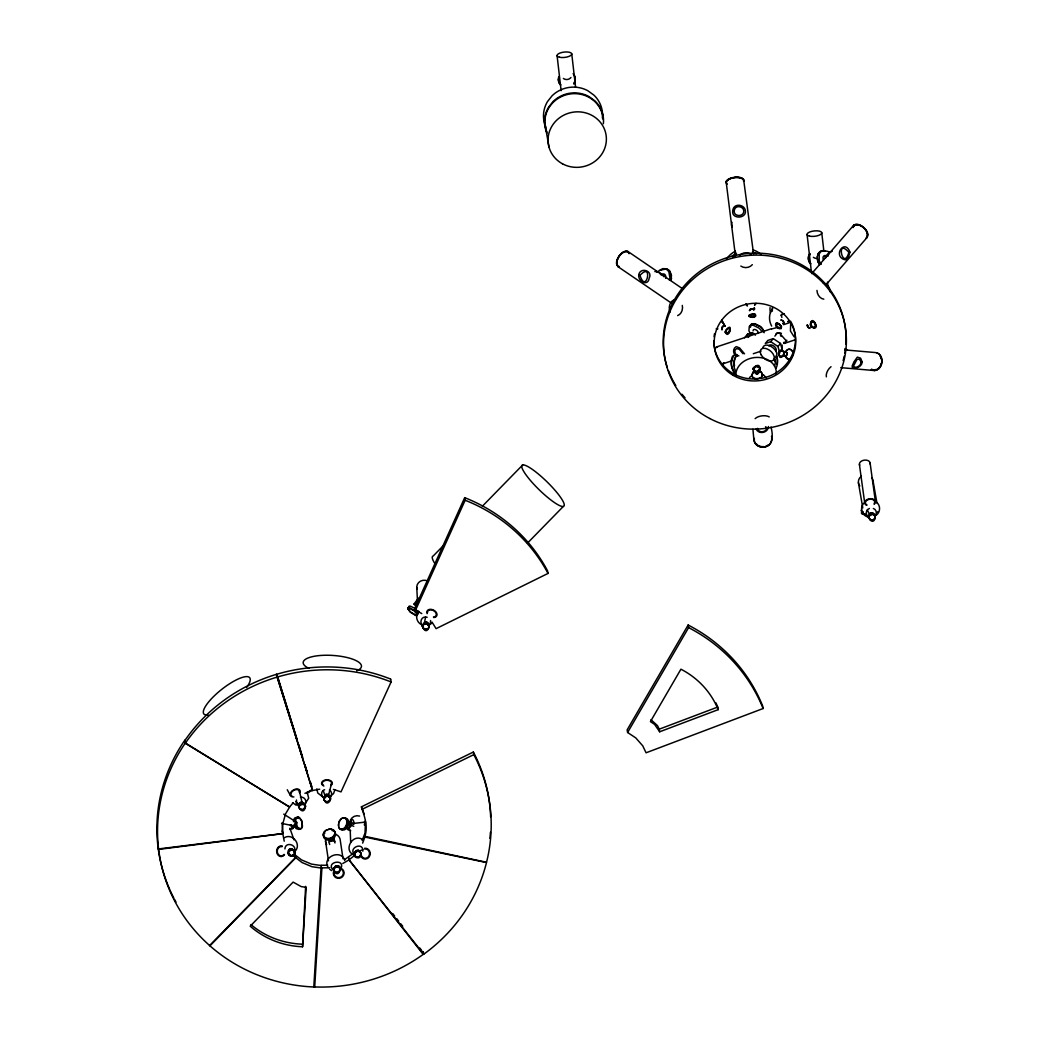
<?xml version="1.0" encoding="UTF-8"?>
<svg xmlns="http://www.w3.org/2000/svg" width="1039" height="1039" viewBox="0 0 1039 1039"><rect width="100%" height="100%" fill="white"/><g stroke="black" fill="none" stroke-linecap="round" stroke-linejoin="round"><path stroke-width="1.5" d="M817.329 256.659L817.706 260.958A8.26 6.52 74.1 0 0 819.758 264.542M807.381 325.116C806.407 323.61 809.939 330.337 810.264 327.856M338.389 824.083L338.766 827.122A7.221 4.559 -66.8 0 0 341.104 829.564C345.662 829.901 348.195 824.07 347.052 820.226A7.221 4.559 -66.8 0 0 344.714 817.784L342.156 818.174M338.493 825.745L339.285 821.148L341.324 818.797M754.522 372.014L754.704 370.949M759.275 371.494L758.847 370.572L759.288 371.533M771.029 427.016C772.834 433.99 774.016 446.095 764.003 446.991C759.028 447.822 753.067 443.913 753.989 438.445M303.895 804.576L303.063 802.55L301.414 802.264A2.442 2.286 -13.3 0 0 299.492 803.654L299.31 804.212M753.431 369.533C752.768 365.65 759.626 364.845 759.925 368.741M757.769 373.598C756.782 374.871 751.95 369.027 755.95 373.728A2.442 2.156 -5.2 0 0 758.327 373.443L759.262 371.962M759.899 368.481L759.236 370.754L757.028 371.832M807.706 326.662L807.394 324.895M869.461 514.136L869.422 515.851M337.818 866.136L335.545 866.279L334.389 868.266L335.013 866.539A2.442 2.351 -8.7 0 1 337.311 865.851L338.818 866.955L337.078 865.955M869.435 508.487C865.422 509.655 865.123 515.812 869.201 517.097C861.682 516.76 858.656 506.123 865.214 502.162M868.786 516.799L869.981 519.682M875.267 517.708L875.267 516.773M296.505 800.004L296.219 803.822L298.803 806.277M810.342 324.285C810.797 317.22 819.667 325.856 813.719 327.792M299.726 805.835L299.414 803.537A2.442 2.286 -13.3 0 1 301.323 802.147L301.946 802.134M303.998 804.108L303.946 804.134M324.558 796.887L325.324 794.796M780.588 320.012L782.51 320.57A2.442 1.338 41 0 1 783.913 322.376L782.964 323.661L783.744 323.454M425.73 621.919L423.483 623.997M670.934 280.283A8.26 6.689 -87.6 0 0 671.454 278.257L670.311 272.049A8.143 6.585 -87.6 0 0 665.973 268.737L662.804 268.646L659.518 270.257A8.611 6.974 -87.6 0 0 658.219 271.789L657.038 272.283M299.115 807.381L299.102 806.42M305.453 806.173L305.219 807.9L303.401 809.576M329.155 797.212L329.285 796.51M302.57 946.763L306.18 887.332L301.206 886.605L293.128 882.111L250.204 926.178A83.484 79.211 -9.9 0 0 302.57 946.763L305.622 886.345M327.675 865.175L321.207 865.292L313.804 986.907A166.967 158.435 -9.9 0 0 423.198 954.399L422.743 951.802M750.366 327.337L751.054 324.817A7.818 4.637 39.5 0 1 755.015 323.778L760.288 326.402A8.26 4.909 39.5 0 1 763.782 331.142L764.133 332.727M753.119 330.844L753.158 330.311A2.974 1.766 39.5 0 1 754.885 329.48L756.249 330.012A3.13 1.857 39.5 0 1 758.223 332.285L758.314 333.415M721.793 329.116C722.534 332.337 720.884 325.077 724.949 325.882M422.561 626.66L422.613 625.699M428.873 627.4L428.925 626.439M783.848 322.389L783.029 323.661M293.53 821.667L293.686 820.239A7.221 3.779 73.3 0 1 295.453 817.602L298.245 818.446M424.561 622.244L425.574 617.036L427.159 617.283M334.35 868.149L334.688 867.136M807.368 325.09L807.576 326.324M768.457 426.497C768.211 432.834 758.782 434.938 756.106 428.977M786.939 353.818L786.523 355.247M333.701 869.812C333.493 866.24 339.208 865.201 340.091 868.708M340.182 869.331L339.285 871.643M792.991 353.948L792.822 355.26C794.783 350.559 787.887 346.377 785.887 351.818M783.887 354.507L783.951 352.572M781.094 327.843L779.769 324.817L776.575 323.48M781.471 326.999C780.419 330.857 774.042 325.817 776.471 323.35M347.714 822.407L348.455 822.109L351.065 825.2L350.909 826.2L348.026 829.616L346.286 827.564M852.915 227.541L853.837 225.099C860.214 222.32 870.085 231.139 866.929 237.645L825.68 285.167M288.491 850.811C293.764 844.343 298.751 857.798 290.491 856.162C286.309 855.331 287.751 847.097 292.011 848.993A2.442 2.325 -18 0 1 293.037 850.422M753.769 310.116L754.21 307.609C756.73 311.999 749.132 306.596 749.651 310.674M783.99 322.817L783.874 323.22M288.439 852.577L290.05 849.837L293.219 850.149M294.544 853.707L294.271 851.175M284.907 848.928C285.322 840.837 298.219 845.11 293.985 851.772M771.548 328.986L776.886 327.584M355.546 852.435L355.948 851.305M722.365 322.622L721.637 320.194L725.001 326.22M725.3 332.441L726.248 329.908L728.82 327.61M324.09 798.004L324.012 799.692M323.96 798.939L324.467 797.329M330.324 799.965L330.454 799.03M334.987 789.627L333.493 793.666L329.96 796.523M354.572 854.175L355.117 852.474M362.832 851.188C363.377 840.811 346.948 848.564 355.143 854.824M757.626 428.341L757.509 428.873C758.951 433.393 766.587 432.367 767.016 427.717L765.548 426.756M735.508 256.451L726.105 181.474C730.365 177.201 738.469 176.072 743.599 179.344L753.6 254.165M743.755 181.241L743.989 180.254M817.277 256.841L817.784 254.685A8.143 6.429 74.1 0 1 821.446 250.906L824.914 250.957M749.197 315.324C751.457 319.713 759.873 312.57 751.418 314.116C742.729 317.402 759.171 318.934 755.132 314.285L749.106 315.401M328.506 795.277L331.61 783.445M790.627 324.454L790.419 330.973L794.056 336.753M868.812 516.967C869.046 514.084 873.046 513.474 874.695 515.526M875.033 518.448L875.241 517.539M299.154 806.615L299.362 805.667M305.414 806.952L302.583 809.81L300.245 809.303L299.258 807.926M323.83 832.551L323.285 834.07A7.221 5.195 -18.8 0 0 324.402 837.564C327.856 840.564 334.116 838.395 335.103 833.953A7.221 5.195 -18.8 0 0 333.974 830.46L331.363 829.122M754.405 371.157C743.885 382.378 771.47 379.832 759.288 370.702M783.575 355.429L783.848 354.416M786.653 355.013L786.731 352.598L785.172 351.52M753.444 368.819L756.327 366.429L759.73 368.053M759.886 369.183L757.002 371.572L753.6 369.949M761.847 376.274L761.912 372.975L760.353 371.222M754.535 371.585C753.054 370.468 750.314 376.988 753.963 378.131M362.169 840.538L364.442 834.473M362.624 843.123L364.897 837.07L365.416 821.693M723.949 325.636L724.91 325.843L722.391 321.415L722.417 322.363M422.626 625.881L422.886 624.984M428.588 628.127L428.86 627.218M427.925 625.205L427.99 623.621A2.442 2.299 -3.9 0 0 427.73 623.088M338.857 822.667L340.298 819.862M334.077 868.149L333.818 870.578M340.091 870.111L337.831 872.5L334.649 871.721M774.873 336.142L777.328 332.987L779.666 333.298L785.705 340.169L786.198 341.662L784.939 342.61A6.754 4.013 39.5 0 0 785.887 342.091M423.73 623.088L423.483 623.751M432.016 622.075L436.094 628.66L548.008 573.424L547.553 570.827A166.967 158.435 -9.9 0 0 464.693 497.655L415.055 607.672L415.509 610.27L421.769 613.568M415.509 610.27L465.147 500.253L464.693 497.655M869.292 514.695L869.786 513.643M722.209 327.376L721.702 328.688A2.442 1.286 -55.7 0 1 722.663 326.584L724.91 325.843M786.874 353.208L785.64 351.585M288.582 851.785L291.66 849.655M294.492 853.551C294.063 856.357 289.725 856.565 288.751 853.993M573.879 83.536L574.84 81.613A8.143 8 -1.7 0 0 574.372 75.405L573.125 73.652M573.892 83.977L574.853 82.055A8.143 8 -1.7 0 0 574.385 75.834M809.758 253.542L808.797 255.464A8.143 8 -1.7 0 0 809.277 261.685L810.784 263.75M809.771 253.984L808.81 255.906A8.143 8 -1.7 0 0 809.29 262.127L810.524 263.88M809.134 256.101L810.056 254.256M354.741 853.37C355.364 850.707 359.559 850.097 360.559 852.785M360.676 854.98L359.741 856.5M360.299 855.876L360.806 853.37M749.911 326.103L750.509 324.947A8.143 4.831 39.5 0 1 754.639 323.856L760.132 326.584A8.611 5.117 39.5 0 1 763.769 331.532M330.298 799.77C329.675 802.459 325.298 802.744 324.259 800.199M688.143 625.023L627.14 729.885L627.595 732.482L635.803 737.924L642.738 745.833L646.076 752.794L763.094 708.533L762.639 705.936A166.967 158.435 -9.9 0 0 688.143 625.023L688.597 627.621A166.967 158.435 -9.9 0 1 763.094 708.533M627.595 732.482L688.597 627.621M783.575 355.208C777.159 363.78 777.536 343.974 783.679 351.974M749.366 310.414L751.872 308.96M299.401 805.848L299.803 804.965M304.765 804.628C307.726 801.563 304.492 796.329 300.44 797.29M869.059 516.214L871.708 514.396M875.254 515.617C877.345 513.357 876.241 509.422 873.344 508.474M875.007 518.279L873.215 520.058L871.5 520.097M323.7 832.784L324.597 831.395M324.129 834.005L324.921 832.797M749.379 378.053L750.613 376.287M324.636 795.757L325.843 794.471A2.442 2.286 -8.3 0 1 326.428 794.277M295.608 822.784L295.31 823.174A2.182 0.987 -66.7 0 0 294.634 825.135L294.738 825.875A1.922 0.857 -66.7 0 0 295.686 825.914L296.284 825.213A2.182 0.987 -66.7 0 0 296.946 823.252L296.855 822.524A1.922 0.857 -66.7 0 0 295.907 822.472L295.725 819.823A6.935 3.636 73.3 0 1 297.427 817.303L298.284 817.186M722.378 327.09L723.079 326.246M414.886 605.205L414.029 604.036L418.431 598.1M414.029 604.036L416.249 603.724L418.003 601.36M418.899 611.4C414.886 615.231 416.522 622.296 421.405 624.569M422.899 625.166L424.73 623.582L427.185 624.036M428.12 628.738L428.575 627.933M289.621 829.473L292.738 828.59L294.219 826.68M340.221 869.747C347.61 857.513 323.311 861.786 334.09 870.786M310.596 790.237L306.973 793.523M744.573 337.753L747.522 334.168L752.171 332.597L753.366 333.272A5.494 3.26 39.5 0 1 755.405 335.155M748.236 337.389L752.171 332.597M773.276 338.61L767.808 340.428L765.288 343.48L770.756 341.675L773.276 338.61L780.497 343.441L782.25 350.078M779.731 353.143L777.977 346.507L780.497 343.441M294.154 854.279L291.414 855.681L289.232 854.668M294.531 851.707C302.154 845.369 292.946 832.759 284.504 837.642M293.271 802.666L289.582 806.952L185.228 743.236L184.773 740.651A166.967 158.435 -9.9 0 1 276.322 674.376L297.102 740.365M825.524 258.192L825.317 256.815L829.421 252.061L832.265 251.256M811.706 273.621L853.837 225.099M324.597 789.718C320.363 790.939 320.726 797.368 324.947 798.238M333.324 837.369L334.026 840.161L333.376 840.863L328.74 841.72L329.701 844.525M324.493 797.51C325.739 795.069 329.973 795.731 330.428 798.471M329.96 797.264C332.402 795.471 332.09 791.432 329.402 790.03M329.921 800.446L326.986 801.783L324.739 800.822M786.523 350.74L787.406 349.857M783.159 355.909L780.432 356.858M295.816 857.72L209.956 945.854A166.967 158.435 -9.9 0 0 314.7 987.024L321.908 868.149L311.973 866.708L302.05 862.539L295.816 857.72L295.362 855.136L301.596 859.941L311.518 864.11L321.454 865.565M443.796 545.163L433.198 556.008A29.988 5.727 44.3 0 0 434.744 563.385M482.356 506.24L522.682 464.965M527.461 543.137L563.307 506.461A29.222 5.572 44.3 0 0 538.267 473.94A29.222 5.572 44.3 0 0 527.409 476.745A29.222 5.572 44.3 0 0 563.307 506.461M785.965 355.909L785.055 356.273L786.133 355.741M209.514 945.62L295.388 857.733L294.933 855.136M570.943 77.496L569.93 78.457A5.494 5.403 -1.7 0 1 564.58 79.133L563.359 78.445M324.506 831.577L326.973 829.641M299.855 805.16L302.83 803.731L305.31 805.628M305.037 803.835L308.687 798.199L307.154 792.082M869.812 513.773L870.24 513.227A2.442 2.325 -10 0 1 872.617 512.941L873.15 513.227M875.942 515.409C880.54 512.513 880.903 505.214 876.293 502.149M874.565 518.955L872.357 520.097M714.754 348.338L717.715 346.545L771.691 328.649M811.719 321.687L810.836 324.986L813.433 327.688M814.29 327.571C816.563 325.817 814.784 321.35 811.94 321.583M355.585 852.24L355.429 852.37A2.442 2.338 -3.3 0 1 356.754 850.447M309.128 791.354L306.765 793.199M754.132 371.287L753.184 372.092L754.717 371.066M344.831 859.448L353.572 853.227M342.792 863.461L349.026 859.915L355.26 854.798M334.61 867.643L336.922 866.643L339.753 868.007M423.367 624.543L425.561 623.66M428.523 625.764L430.276 624.036L430.601 620.543M432.133 623.075L428.224 625.309M428.107 628.556L425.094 629.543L422.691 627.244M723.599 325.804L723.417 325.947M660.921 270.309L664.22 268.711M661.96 274.543L663.155 273.958A2.974 2.416 -87.6 0 1 665.376 275.179L665.804 276.66A3.13 2.533 -87.6 0 1 665.583 278.231M355.338 851.642C362.325 846.655 363.156 860.928 355.624 857.292C350.818 854.746 358.052 846.837 360.195 852.032M355.676 852.006L357.987 851.162L360.117 852.136M359.052 856.98L359.741 856.344M341.078 818.862L342.441 818.07M353.156 823.472L353.624 823.031A2.182 1.234 70.4 0 0 353.611 821.135L353.143 820.2A1.922 1.091 70.4 0 0 351.883 819.524L351.429 819.979A2.182 1.234 70.4 0 0 351.442 821.862L351.896 822.81A1.922 1.091 70.4 0 0 353.156 823.472L365.533 822.083M325.051 796.939L327.428 796.186L329.675 797.134M362.832 849.629L359.663 850.98M790.926 358.429C788.757 360.338 785.562 358.338 785.38 355.689L787.094 358.624L789.991 358.987M325.623 830.551L330.051 829.057M785.601 356.234L786.055 355.974A2.442 1.896 -85.1 0 0 787.017 353.87M862.851 511.643L861.876 512.214A8.143 1.883 -7.2 0 0 862.24 513.643L865.084 514.071M863.201 512.175L862.253 512.721A7.818 1.818 -7.2 0 0 862.617 514.097L865.331 514.513M300.466 804.589L304.375 804.446M776.873 323.142L776.146 324.22L776.977 326.129L778.899 327.74L781.146 327.869M865.773 238.256L866.929 237.645M788.484 321.519L789.523 320.596L787.64 321.622M760.184 378.053L759.015 378.638A5.377 4.727 -5.2 0 1 755.119 378.69M473.355 752.041L473.81 754.639A166.967 158.435 -9.9 0 1 486.538 862.279L364.871 836.33C368.274 826.291 364.442 816.303 361.403 806.835L473.355 752.041A166.967 158.435 -9.9 0 1 490.655 816.875M361.858 809.433L473.81 754.639M338.597 872.007L336.961 872.487M427.484 629.037L423.6 628.595M724.196 363.299L722.573 363.923L731.794 360.858M717.728 707.052L718.183 709.65L659.674 731.781L659.22 729.183L717.728 707.052A83.484 79.211 -9.9 0 0 715.871 702.819M304.947 793.315L312.544 790.523L276.322 674.376M356.637 850.655L358.65 850.357M358.26 857.253L359.039 856.811M783.536 324.675L790.432 322.389M753.314 353.715L761.003 351.156M784.055 343.506L794.809 339.922M662.908 269.569L666.246 269.088A7.818 6.325 -87.6 0 1 670.415 272.257M825.317 256.815L828.161 256.01M757.535 373.663L756.886 373.754M781.055 356.922C790.718 349.403 772.341 348.727 780.77 356.884M783.653 342.896L784.99 342.584A6.754 4.013 39.5 0 1 783.731 342.805M840.785 367.65L874.708 370.572C883.514 369.546 884.631 353.26 875.202 352.533L844.85 349.922M788.289 349.325L790.276 349.234M319.7 789.185L312.609 790.51L276.855 674.402L297.362 740.352M290.128 848.759L291.465 848.746L290.738 848.694M729.209 327.973C719.3 333.688 732.82 336.324 729.248 327.83M425.574 617.036C420.704 616.776 419.042 623.932 423.535 625.829M425.029 622.114L426.354 621.984A2.442 2.299 -3.9 0 1 428.081 623.517L428.185 624.088M325.83 794.614A2.442 2.286 -8.3 0 1 328.22 794.718L329.285 796.653M158.512 848.928L282.725 833.564L282.725 823.966L285.543 813.875L289.582 807.134L185.332 742.989L184.877 740.391M754.535 372.066L756.535 373.754M328.428 829.148L331.545 829.2M358.247 857.097L356.637 857.214L354.857 855.565M777.419 323.09L775.795 323.35C774.51 326.051 778.588 329.714 781.224 328.571L781.367 326.402M302.531 809.615L299.635 808.589M321.648 867.89L329.74 867.747M814.069 327.675L811.81 327.194M750.6 309.206L750.405 309.206A2.442 1.026 -7.4 0 1 752.781 308.908L753.937 309.401L753.288 309.012M785.081 342.558L783.601 342.454M654.856 271.569L658.077 271.699L663.363 275.27L663.505 276.66M343.273 817.836L344.338 817.888A6.935 4.377 -66.8 0 1 346.584 820.226C347.675 823.927 345.247 829.538 340.87 829.2A6.935 4.377 -66.8 0 1 338.623 826.862M344.948 818.277L346.065 818.342A7.221 4.559 -66.8 0 1 348.403 820.771C349.546 824.628 347.013 830.46 342.454 830.109A7.221 4.559 -66.8 0 1 340.675 828.823M784.666 356.273L784.198 356.026M874.708 370.572L871.292 369.546M357.429 857.175L355.909 856.72M295.959 801.459L299.297 804.783M288.361 853.772L289.621 853.98M776.899 323.038L779.419 323.921L781.484 326.869M752.535 308.96L753.288 309.064M281.556 823.382L295.128 826.161M364.897 837.07L486.486 862.565A166.967 158.435 -9.9 0 1 423.717 954.244L349.078 859.876L348.623 857.279M756.171 371.845L754.041 370.819L753.405 369.274M872.526 514.227L875.098 516.201M870.682 519.903L871.526 520.266M738.872 355.87C735.287 355.806 733.066 350.312 736.573 348.572L739.287 349.286L743.002 353.728M683.13 289.115L627.816 251.399C621.049 250.386 613.906 261.114 618.088 266.737L671.441 303.128M618.088 266.737L619.296 267.062M728.833 327.714C731.69 328.947 727.092 335.506 725.3 332.571M829.421 252.061L830.551 252.373M751.937 334.077L751.262 333.896A2.974 1.766 39.5 0 0 750.132 334M299.206 817.459L297.011 817.161A7.221 3.779 73.3 0 0 295.232 819.797L295.18 822.771M333.415 789.38L341.026 791.874L391.132 681.87L390.677 679.285M336.142 872.578L334.129 871.124M781.523 320.103L781.912 320.272M331.973 830.434L333.311 830.914M426.38 623.556L427.886 624.517M737.313 356.234C732.95 355.234 732.17 348.533 736.235 346.623L739.586 347.909L744.534 353.844M348.455 822.109L353.844 824.33M351.065 825.2L353.767 826.317M348.026 829.616L350.727 830.732M777.64 323.168L781.159 326.116M322.999 797.043L317.752 792.991L316.817 788.848M362.741 839.629C352.416 832.668 342.389 851.473 354.78 855.201M292.414 849.642L293.842 850.668M296.115 805.186L292.53 802.666M870.708 520.071L868.773 517.565M813.368 257.321L814.576 257.997A5.494 5.403 -1.7 0 0 817.342 258.36M416.249 603.724L417.081 604.217M292.738 828.59L290.388 824.94M417.249 604.932L415.912 604.256A2.636 0.714 37.2 0 0 415.288 604.412L415.743 605.282M283.725 814.108L296.686 822.317M329.688 869.305L331.597 870.565M650.998 719.715L657.544 725.703L659.22 729.183M770.756 341.675L777.977 346.507M332.649 829.577L333.688 830.33A6.935 4.987 -18.8 0 1 334.766 833.681C333.818 837.941 327.817 840.031 324.493 837.135A6.935 4.987 -18.8 0 1 323.428 833.785M329.103 840.135L330.545 840.655A2.065 1.481 -18.8 0 0 332.155 840.109L333.012 838.824A2.636 1.896 -18.8 0 0 332.883 837.915M845.097 348.533L847.655 350.377M298.855 817.329L301.661 820.342L302.466 826.148A6.935 3.636 73.3 0 1 300.765 828.667L298.089 827.862L295.998 824.2M869.435 514.24L867.305 509.954M328.701 794.939L328.22 794.575A2.442 2.286 -8.3 0 0 327.662 794.341M727.248 184.15L725.884 182.461M782.588 320.726L783.471 321.661M763.418 374.728L766.211 377.871M780.445 335.61L781.328 336.441M627.816 251.399L629.179 253.568M791.186 349.688L792.549 351.455M783.315 351.338C780.354 348.377 777.302 354.702 780.198 356.598M324.869 795.329L323.194 790.497M811.251 326.61C822.135 333.584 811.368 311.583 810.485 325.103M293.219 855.331L295.388 857.733M427.873 624.322L428.432 625.127M299.803 818.005L301.972 821.823L302.258 826.382A7.221 3.779 73.3 0 1 300.479 829.005L297.686 828.174L295.518 824.356M392.677 913.502L394.677 916.06M396.69 918.606L398.69 921.164M400.69 923.723L402.703 926.269M419.743 947.971L421.743 950.529M349.026 859.915L423.198 954.399M418.431 611.971L414.21 608.036L410.548 606.218A7.221 1.974 37.2 0 0 408.834 606.62L408.924 607.244M417.327 613.439L414.418 610.464L409.444 607.698A7.221 1.974 37.2 0 0 407.73 608.101L409.834 611.841L415.743 615.478A6.935 1.883 37.2 0 0 417.133 615.465A7.221 1.974 37.2 0 1 416.12 615.283L411.158 612.516L407.82 608.724M874.046 514.837L872.63 513.071A2.442 2.325 -10 0 0 870.253 513.37M293.79 850.512L294.686 852.915M560.787 84.886L559.281 82.821A8.143 8 -1.7 0 1 558.8 76.6M560.528 85.003L559.294 83.25A8.143 8 -1.7 0 1 558.398 79.12M292.504 849.616L292.92 850.473M786.445 352.169L786.77 352.753M355.312 856.37L354.598 854.811M810.797 325.895L811.329 326.817M304.882 804.783L305.492 806.368M287.258 789.757L290.349 795.355M417.301 614.491L414.093 610.841L409.327 608.179A6.935 1.883 37.2 0 0 407.691 608.568M428.419 624.946L428.782 625.855M423.068 628.153L422.548 626.478M659.674 731.781L654.531 724.352L650.427 721.624L680.922 669.194A83.484 79.211 -9.9 0 1 718.183 709.65M344.74 860.435C341.182 848.681 321.493 856.98 328.22 867.63M333.792 870.422L334.142 871.279M781.886 317.466L781.289 315.518M810.446 325.09L810.81 325.999M361.403 806.835L364.286 814.303M330.129 797.562L330.48 799.225M323.986 799.498L324.285 800.394M293.959 824.797L296.141 828.615L298.933 829.447A7.221 3.779 73.3 0 0 299.713 828.927M288.465 853.227L288.803 854.162M289.894 828.2L293.985 839.837M333.441 837.369L334.896 841.564M334.026 840.161L335 842.967M360.559 852.616L360.819 853.526M298.557 744.963L302.427 757.236M304.843 764.912L306.778 771.055L304.998 764.899M310.154 781.796L311.609 786.393M298.803 744.963L302.609 757.236M310.245 781.77L311.674 786.38M771.47 436.302L772.042 438.25M783.692 351.689L783.9 352.741M875.072 516.032L875.293 516.941M299.076 807.199L299.297 808.121M299.375 790.939L302.115 802.718M291.31 824.719L291.44 825.291A2.065 1.078 73.3 0 0 292.232 826.68L293.245 826.992A2.636 1.377 73.3 0 0 293.751 826.473M817.329 258.802L817.784 260.945A8.611 6.792 74.1 0 0 819.914 264.672M428.769 625.673L428.938 626.634M282.27 822.966L282.27 830.966L284.218 841.187M873.059 480.927L876.916 502.967M858.396 482.706L862.786 507.902M671.181 274.101L671.532 276.153M545.852 129.018L549.021 147.187M423.263 951.646L423.717 954.244M282.27 830.966L282.777 833.642L158.435 849.434L158.058 846.33M340.065 868.565L340.208 869.474M343.026 858.772L340.311 840.655A7.39 7.13 -8.5 0 0 334.649 833.979M325.545 841.2L328.48 860.824M870.111 463.03L875.422 501.668M859.396 464.342L864.708 502.98M747.522 334.168L747.664 335.194M821.745 232.723L823.771 250.243M827.447 282.101L827.992 286.881M807.082 234.515L811.303 271.153M571.749 53.859L575.606 87.302M557.086 55.651L561.125 90.692M288.387 852.422L288.517 853.396M752.924 429.237L753.937 440.458M360.078 851.967L360.234 852.616M416.756 587.386L417.587 603.127M418.003 610.984L418.159 614.14M354.559 854.019L354.611 854.98M350.208 830.057L350.663 842.265M490.421 832.265A166.967 158.435 -9.9 0 1 489.889 838.408M326.636 844.72A7.39 7.13 -8.5 0 1 325.739 839.343M334.402 831.681A7.221 5.195 -18.8 0 1 335.519 835.174C334.532 839.616 328.285 841.798 324.83 838.785A7.221 5.195 -18.8 0 1 323.7 835.291M341.35 868.461A5.403 5.221 -24.9 0 1 343.377 875.552A5.403 5.221 -24.9 0 1 336.065 877.721A5.403 5.221 -24.9 0 1 334.038 870.63M341.026 869.059A4.688 4.533 -24.9 0 1 342.792 875.228A4.688 4.533 -24.9 0 1 336.428 877.111A4.688 4.533 -24.9 0 1 334.662 870.942M209.722 945.607A166.967 158.435 -9.9 0 1 158.642 849.421M158.577 848.876A166.967 158.435 -9.9 0 1 185.397 742.924M364.533 821.355A7.39 7.091 -2.1 0 1 364.312 825.018M349.922 822.407A7.39 7.091 -2.1 0 1 359.624 816.07M349.26 823.888A2.636 1.662 -66.8 0 1 349.753 824.602L349.714 826.226A2.065 1.299 -66.8 0 1 348.818 827.641L347.584 828.018A2.636 1.662 -66.8 0 1 346.922 827.538M364.572 848.292A5.403 4.922 -87.7 0 1 370.053 852.383A5.403 4.922 -87.7 0 1 366.767 858.759A5.403 4.922 -87.7 0 1 360.715 855.772M364.663 848.98A4.688 4.286 -87.7 0 1 369.429 852.538A4.688 4.286 -87.7 0 1 366.572 858.084A4.688 4.286 -87.7 0 1 361.312 855.487M284.517 854.85A5.403 4.572 -87.8 0 1 276.816 852.837A5.403 4.572 -87.8 0 1 282.218 845.941M284.115 854.396A4.688 3.974 -87.8 0 1 277.4 852.655A4.688 3.974 -87.8 0 1 282.114 846.655M176.007 902.086A166.967 158.435 -9.9 0 1 174.526 899.371M173.812 898.008A166.967 158.435 -9.9 0 1 170.448 891.072M169.812 889.67A166.967 158.435 -9.9 0 1 157.993 846.837M157.928 846.291A166.967 158.435 -9.9 0 1 184.734 740.352M417.055 589.178A7.39 6.935 -3 0 1 427.665 581.035M426.263 622.088A2.442 2.299 -3.9 0 1 427.341 622.634M427.133 613.659A5.403 3.74 27 0 1 430.159 609.309A5.403 3.74 27 0 1 436.705 613.205A5.403 3.74 27 0 1 433.679 617.556M427.484 612.711A4.688 3.247 27 0 1 431.107 609.867A4.688 3.247 27 0 1 436.172 613.555A4.688 3.247 27 0 1 433.419 617.036M465.147 500.253A166.967 158.435 -9.9 0 1 548.008 573.424M208.151 714.988A29.222 8.208 -38.3 0 1 210.436 699.857A29.222 8.208 -38.3 0 1 241.619 677.623A29.222 8.208 -38.3 0 1 246.568 687.597M293.907 796.952A5.403 3.468 -28.9 0 1 290.323 793.432A5.403 3.468 -28.9 0 1 296.44 789.004A5.403 3.468 -28.9 0 1 300.037 792.523M292.115 796.199A4.688 3.013 -28.9 0 1 294.011 790.211A4.688 3.013 -28.9 0 1 299.388 792.614M185.137 743.495A166.967 158.435 -9.9 0 1 276.686 677.233M277.244 677.064A166.967 158.435 -9.9 0 1 391.054 681.948M276.881 674.22A166.967 158.435 -9.9 0 1 390.703 679.103M308.934 668.389A29.222 8.987 3.8 0 1 312.297 656.674A29.222 8.987 3.8 0 1 351.052 658.622A29.222 8.987 3.8 0 1 356.689 670.804M323.882 786.029A5.403 3.39 -0.8 0 1 322.519 781.328A5.403 3.39 -0.8 0 1 330.025 780.406A5.403 3.39 -0.8 0 1 331.389 785.107M323.35 785.185A4.688 2.948 -0.8 0 1 323.597 781.198A4.688 2.948 -0.8 0 1 329.934 780.951A4.688 2.948 -0.8 0 1 330.792 784.887M302.115 944.165A83.484 79.211 -9.9 0 1 250.931 924.606M574.931 80.042A7.818 7.689 -1.7 0 1 574.541 82.055M559.592 83.198A7.818 7.689 -1.7 0 1 558.735 79.237M546.787 131.758A29.222 27.728 -9.9 0 1 568.047 94.341A29.222 27.728 -9.9 0 1 603.178 119.537M603.373 123.745A29.988 28.456 -9.9 0 0 594.918 100.887L588.814 96.471A29.391 27.884 -9.9 0 0 553.164 101.471L548.462 107.394A29.988 28.456 -9.9 0 0 547.034 133.096M602.36 117.978A29.988 28.456 -9.9 0 0 593.905 95.12L587.801 90.705A29.391 27.884 -9.9 0 0 552.164 95.692L547.462 101.627A29.988 28.456 -9.9 0 0 546.02 127.329M809.589 262.075A7.818 7.689 -1.7 0 1 808.745 258.114M871.682 477.563A7.39 7.013 -9.9 0 1 873.02 482.758M859.785 486.07A7.39 7.013 -9.9 0 1 861.357 476.226M866.539 505.318A5.403 3.585 -7.8 0 1 866.019 500.266A5.403 3.585 -7.8 0 1 873.604 499.343A5.403 3.585 -7.8 0 1 874.111 504.383M859.682 465.238A5.403 3.585 -7.8 0 1 864.396 460.121A5.403 3.585 -7.8 0 1 870.033 463.978M866.981 504.954A4.688 3.117 -7.8 0 1 866.279 500.798A4.688 3.117 -7.8 0 1 872.461 499.486A4.688 3.117 -7.8 0 1 874.241 503.408M877.89 511.604A7.818 1.818 -7.2 0 1 877.461 512.136M861.954 511.331A8.143 1.883 -7.2 0 1 861.578 509.889M790.653 321.337A40.859 38.768 -9.9 0 1 760.834 378.456M756.262 378.949A40.859 38.768 -9.9 0 1 713.832 340.974M714.079 336.636A40.859 38.768 -9.9 0 1 714.52 333.74M667.376 367.65A91.562 86.886 -9.9 0 1 743.651 253.984A91.562 86.886 -9.9 0 1 845.876 344.078M845.447 348.649A91.562 86.886 -9.9 0 1 844.772 353.195M844.188 356.195A91.562 86.886 -9.9 0 1 843.11 360.624M685.013 397.768A91.562 86.886 -9.9 0 1 682 394.249M675.779 385.547A91.562 86.886 -9.9 0 1 668.389 370.52M771.639 326.09A20.273 17.26 23.5 0 1 772.756 308.583M762.834 348.338A8.195 4.87 39.5 0 1 772.743 347.584A8.195 4.87 39.5 0 1 774.717 357.715M786.783 340.221A6.754 4.013 39.5 0 1 786.51 341.273M768.899 345.896A4.377 2.598 39.5 0 1 774.042 346.208A4.377 2.598 39.5 0 1 775.717 351.286M775.808 334.298A6.754 4.013 39.5 0 1 777.328 332.987L777.458 332.948A6.754 4.013 39.5 0 1 781.445 333.402M808.836 327.973A2.442 1.844 71.6 0 1 807.42 326.155M714.728 348.597A8.767 6.611 71.6 0 1 717.663 346.766M723.754 363.04A8.767 6.611 71.6 0 1 722.157 363.689M772.38 311.18A20.884 17.78 23.5 0 1 772.276 307.986M770.483 312.947A23.17 19.728 23.5 0 1 770.042 307.648M751.015 334.116A8.611 5.117 39.5 0 1 748.937 330.701L749.288 326.441A8.143 4.831 39.5 0 1 753.418 325.35L758.912 328.077A8.611 5.117 39.5 0 1 761.704 331.298M755.132 418.639A8.195 3.896 -7.5 0 1 769.224 416.925M735.963 375.962A20.273 16.13 -8.2 0 1 756.249 357.429A20.273 16.13 -8.2 0 1 776.198 374.105M771.691 438.38A8.767 7.702 -5.2 0 1 762.86 447.16A8.767 7.702 -5.2 0 1 754.327 438.484M775.016 358.974A20.884 16.611 -8.2 0 1 774.549 366.209M735.573 370.741A20.884 16.611 -8.2 0 1 736.573 355.299M777.042 357.052A23.17 18.429 -8.2 0 1 776.769 364.286M734.716 372.157A23.17 18.429 -8.2 0 1 732.651 355.974M734.508 365.858A20.273 16.13 -8.2 0 1 737.015 354.831M774.341 358.403A20.273 16.13 -8.2 0 1 774.613 361.195M767.886 445.147A8.221 7.221 -5.2 0 1 766.016 446.108M763.938 446.601A8.221 7.221 -5.2 0 1 759.73 446.147M757.899 445.212A8.221 7.221 -5.2 0 1 756.405 443.887M776.25 355.481A23.17 18.429 -8.2 0 1 776.12 368.144M735.781 374.624A23.17 18.429 -8.2 0 1 734.872 354.117M682.298 305.414A8.195 6.637 -87.6 0 1 677.649 315.583M670.168 311.973A8.195 6.637 -87.6 0 1 675.857 299.518M619.179 266.503A8.767 4.598 -55.7 0 1 619.296 255.685A8.767 4.598 -55.7 0 1 628.816 253.529M617.426 264.958A8.221 4.299 -55.7 0 1 623.14 252.477M624.634 251.802A8.221 4.299 -55.7 0 1 627.127 251.906M660.246 274.023A2.974 2.416 -87.6 0 1 661.22 274.997M671.402 278.296A8.611 6.974 -87.6 0 1 670.856 280.4M664.57 268.685A8.143 6.585 -87.6 0 1 668.908 271.984L669.986 278.231A8.611 6.974 -87.6 0 1 669.454 280.348M686.753 284.647A23.17 22.092 54.4 0 1 690.701 280.426M823.81 299.154A8.195 6.468 74.1 0 1 816.966 290.401M823.33 283.063A8.195 6.468 74.1 0 1 830.187 291.816M853.24 227.424A8.767 4.779 41 0 1 862.448 226.476A8.767 4.779 41 0 1 866.903 237.087M827.356 255.776A2.974 2.351 74.1 0 1 828.693 254.399M853.928 226.385A8.221 4.481 41 0 1 854.616 225.424M855.707 224.853A8.221 4.481 41 0 1 863.993 228.125A8.221 4.481 41 0 1 867.188 235.762M823.485 259.984A3.13 2.481 74.1 0 1 823.174 259.256L823.005 257.685A2.974 2.351 74.1 0 1 824.498 255.581L825.771 255.607A3.13 2.481 74.1 0 1 826.512 255.776M817.706 254.945A7.818 6.169 74.1 0 1 821.226 251.308M829.564 252.75A8.611 6.792 74.1 0 0 828.031 251.412L822.862 250.503A8.143 6.429 74.1 0 0 819.2 254.282L819.2 260.542A8.611 6.792 74.1 0 0 821.33 264.27M752.34 264.672A8.195 7.442 -4.8 0 1 740.833 266.075M739.469 255.646A8.195 7.442 -4.8 0 1 750.976 254.243M743.573 179.903A8.767 3.675 -7.4 0 1 743.366 180.89M726.56 182.942A8.767 3.675 -7.4 0 1 732.326 177.695A8.767 3.675 -7.4 0 1 743.197 178.981M732.014 256.23A20.884 20.884 0 0 1 736.534 253.178M752.47 252.048A20.884 20.884 0 0 1 756.223 253.724M732.833 257.36A20.273 20.261 0 0 1 736.067 255.036M733.547 256.737A20.273 20.261 0 0 1 735.755 255.243M726.495 259.114A23.17 23.17 0 0 1 735.469 251.152M753.158 249.905A23.17 23.17 0 0 1 761.016 254.386M726.923 181.033A8.221 3.455 -7.4 0 1 734.586 177.526A8.221 3.455 -7.4 0 1 742.677 179.111M731.885 227.203A8.143 7.39 -4.8 0 1 731.729 225.242M731.794 226.203A8.143 7.39 -4.8 0 1 732.066 222.307M826.369 376.845A8.195 4.701 -54.3 0 1 831.018 366.689M789.978 360.364A20.273 17.066 -40.1 0 1 784.497 355.377M782.315 349.766A20.273 17.066 -40.1 0 1 782.172 345.039M877.046 352.987A8.767 6.792 -85.1 0 1 881.903 362.416A8.767 6.792 -85.1 0 1 875.033 370.248M873.279 370.001A8.767 6.792 -85.1 0 1 871.643 369.183M879.76 355.546A8.221 6.377 -85.1 0 1 881.358 359.169M881.306 363.416A8.221 6.377 -85.1 0 1 878.254 368.494M876.695 369.364A8.221 6.377 -85.1 0 1 875.046 369.702M732.716 211.125C731.612 218.489 743.833 218.956 745.353 212.748C746.716 204.254 733.079 201.982 732.716 211.125M734.248 210.852C733.352 216.385 742.599 217.151 743.69 212.203C744.859 206.112 734.729 204.176 734.248 210.852M638.738 274.945C637.829 281.296 647.946 286.881 649.154 278.257C653.245 270.517 639.972 266.802 638.738 274.945M640.011 275.361C646.206 295.284 653.531 260.659 640.011 275.361M752.911 368.494C759.99 381.768 764.029 357.104 752.911 368.494M868.305 516.89C875.267 531.228 879.552 504.746 868.305 516.89M298.648 806.537C305.349 820.693 309.791 794.082 298.648 806.537M861.019 361.754C861.773 365.247 855.487 369.339 853.461 366.17L856.941 359.481L859.383 359.169L861.019 361.754M862.149 361.858C862.11 366.585 856.396 368.793 852.396 367.923L852.188 365.923L853.98 361.832L857.344 357.104L860.591 358.169L862.149 361.858M848.863 252.399C843.11 272.075 835.278 236.684 848.863 252.399M849.941 252.139L848.447 257.256L845.564 259.906C831.823 257.049 844.538 237.671 849.941 252.139M422.12 625.79C427.925 640.894 433.99 614.867 422.12 625.79M333.298 868.916C338.792 883.955 345.61 857.474 333.298 868.916M781.393 314.726L781.276 315.518L782.432 313.804L784.289 313.908L781.406 314.739M725.417 331.259C727.988 342.636 734.846 318.077 725.417 331.259M323.636 798.043C327.895 813.108 336.844 788.069 323.636 798.043M745.963 304.141L747.431 305.96L745.937 304.141M755.963 303.453L754.613 305.089L755.963 303.453M749.262 315.817C755.262 321.181 758.652 310.349 749.262 315.817M784.809 351.598L785.744 351.637L784.809 351.598M792.406 356.494L791.77 357.572A5.377 4.169 -85.1 0 0 792.393 356.494M717.663 328.882L716.17 328.818L717.663 328.856M559.54 57.262A7.39 2.688 -6.6 0 0 571.619 54.573A7.39 2.688 -6.6 0 0 562.086 52.418A7.39 2.688 -6.6 0 0 559.54 57.262M562.567 163.85A29.222 27.728 -9.9 0 0 606.386 139.148A29.222 27.728 -9.9 0 0 562.683 115.758A29.222 27.728 -9.9 0 0 562.567 163.85M809.537 236.139A7.39 2.688 -6.6 0 0 821.615 233.45A7.39 2.688 -6.6 0 0 812.082 231.281A7.39 2.688 -6.6 0 0 809.537 236.139M733.365 375.43A40.859 38.768 -9.9 0 0 795.744 342.779A40.859 38.768 -9.9 0 0 735.807 308.167A40.859 38.768 -9.9 0 0 733.365 375.43M709.806 418.535A91.562 86.886 -9.9 0 0 846.395 339.974A91.562 86.886 -9.9 0 0 708.715 267.854A91.562 86.886 -9.9 0 0 709.806 418.535M761.093 354.702A8.195 4.87 39.5 0 0 773.289 360.208A8.195 4.87 39.5 0 0 767.47 349.091A8.195 4.87 39.5 0 0 761.093 354.702"/></g></svg>
